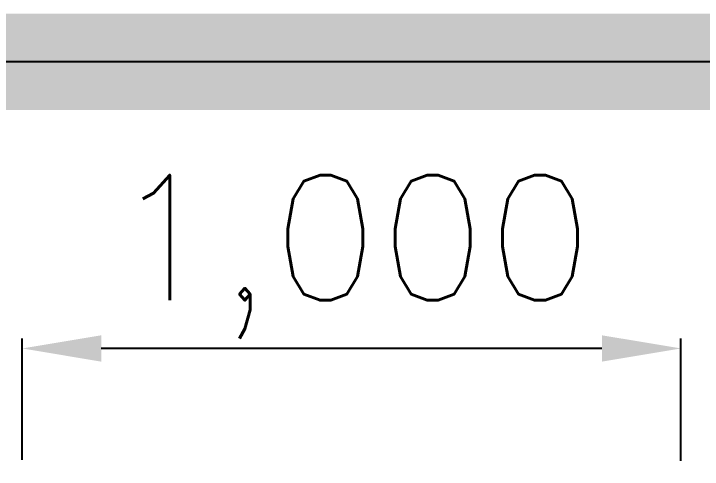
# Model space of a CAD drawing. Header units: millimetres. Extents: x -56261 to 196039, y 9480 to 100001.
# Drawn here: x 30739 to 31454, y 98528 to 99001 of the extents above; entities that cross this region are included whole.
import ezdxf
from ezdxf.enums import TextEntityAlignment as Align

# ---------------------------------------------------------------- set-up
doc = ezdxf.new("R2010")
doc.units = ezdxf.units.MM
doc.set_wipeout_variables(frame=1)
doc.layers.add('FORM', color=4, linetype='Continuous')
doc.layers.add('SS-TEXT', color=7, linetype='Continuous')
doc.styles.add('DVM_DEFAULT', font='romans.shx', dxfattribs={"bigfont": 'whgtxt.shx'})

# ---------------------------------------------------------------- blocks, each defined once
blk = doc.blocks.new('A$C43DE16F2')
blk.add_wipeout([(0, 14550), (0, 0), (29100, 0), (29100, 14550)]).dxf.layer = 'SS-TEXT'
at = {"layer": 'SS-TEXT', "color": 3, "linetype": 'ByBlock', "ltscale": 0.2}
for p, q in [((4292.6, 13595.4), (4292.6, 13886.4)), ((5871, 13593.1), (5871, 13886.4)), ((5681.7, 13862.8), (4481.9, 13862.8))]:
    blk.add_line(p, q, dxfattribs=at)
at = {"layer": 'SS-TEXT'}
blk.add_lwpolyline([(0, 0), (20081.8, 0), (20081.8, 14550), (0, 14550)], close=True, dxfattribs=at)
at = {"layer": 'SS-TEXT', "color": 3, "linetype": 'ByBlock', "ltscale": 0.2}
for points in [[(4481.9, 13894.3), (4481.9, 13831.2), (4292.6, 13862.8)], [(5681.7, 13894.3), (5681.7, 13831.2), (5871, 13862.8)]]:
    blk.add_solid(points, dxfattribs=at)
at = {"layer": 'SS-TEXT', "style": 'DVM_DEFAULT'}
blk.add_text('1,000', height=300, dxfattribs=at).set_placement((5083.3, 14128.4), align=Align.MIDDLE_CENTER)
blk = doc.blocks.new('FORM_기계', base_point=(381614, -321274.9))
at = {"layer": 'FORM', "const_width": 200}
blk.add_lwpolyline([(463614, -319174.9), (383714, -319174.9), (383714, -263974.9), (463614, -263974.9)], close=True, dxfattribs=at)

msp = doc.modelspace()

# ---------------------------------------------------------------- block references
at = {"layer": 'SS-TEXT', "xscale": 0.4331186193392458, "yscale": 0.4331186193392458, "zscale": 0.4331186193392458}
msp.add_blockref('A$C43DE16F2', (28888.86, 92649.19), dxfattribs=at)

# ---------------------------------------------------------------- next in the draw order: block references
at = {"layer": 'FORM', "xscale": 0.5, "yscale": 0.5, "zscale": 0.5}
msp.add_blockref('FORM_기계', (27838.86, 70301.07), dxfattribs=at)

doc.saveas('drawing.dxf')
